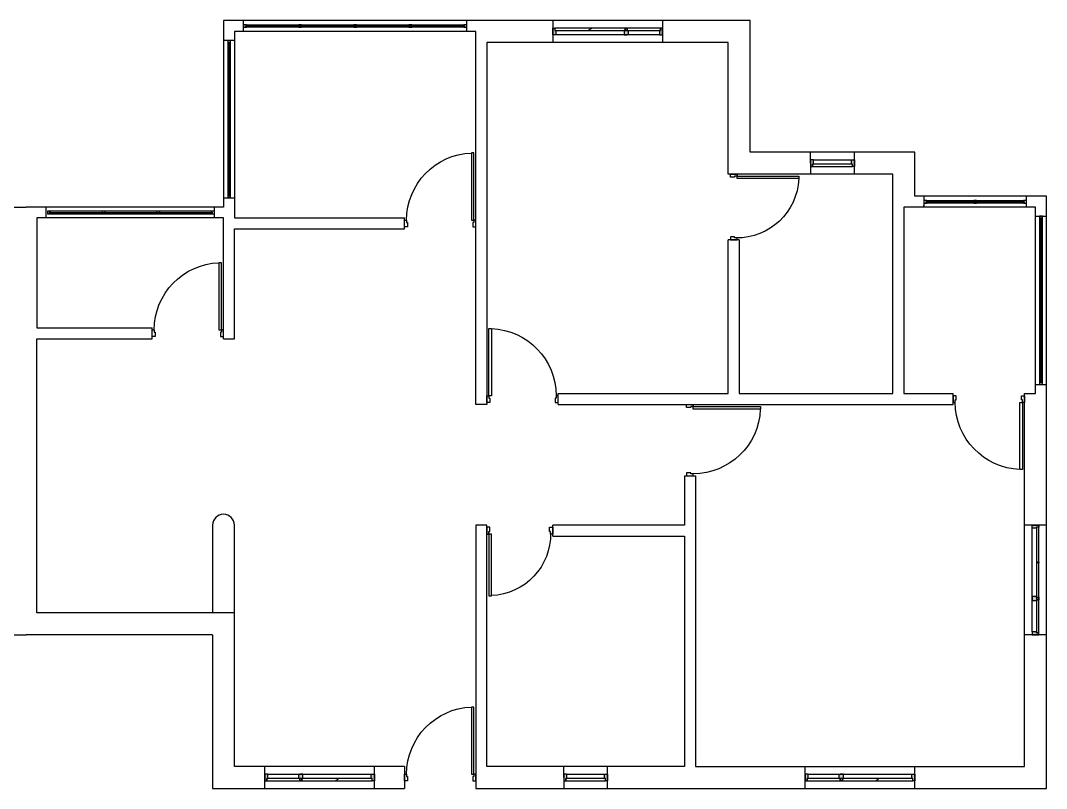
# Model space of a CAD drawing. Header units: inches. Extents: x 9745481 to 9746597, y 8297765 to 8298846.
# Drawn here: x 9746036 to 9746597, y 8298426 to 8298846 of the extents above; entities that cross this region are included whole.
import ezdxf

# ---------------------------------------------------------------- set-up
doc = ezdxf.new("R2010")
doc.units = ezdxf.units.IN
doc.header["$MEASUREMENT"] = 0
doc.layers.add('door', color=7, linetype='Continuous')
doc.layers.add('wall', color=7, linetype='Continuous')

# ---------------------------------------------------------------- blocks, each defined once
blk = doc.blocks.new('*U5')
at = {"layer": 'door'}
for points in [[(-37.31, 1.83), (-39, 1.83), (-39, -1.83), (-37.86, -1.83), (-37.86, -0.49), (-37.31, -0.49), (-37.31, 1.83)], [(-1.69, 1.83), (0, 1.83), (0, -1.83), (-1.14, -1.83), (-1.14, -0.49), (-1.69, -0.49), (-1.69, 1.83)]]:
    blk.add_lwpolyline(points, dxfattribs=at)
blk.add_lwpolyline([(-1.14, -1.83), (-1.14, -38.55), (-2.48, -38.55), (-2.48, -1.83)], close=True, dxfattribs=at)
blk.add_arc((-1.14, -1.83), 36.72, 180, 267.9101, dxfattribs=at)
blk = doc.blocks.new('*U7')
at = {"layer": 'door'}
blk.add_lwpolyline([(-1.14, 1.83), (-1.14, 38.55), (-2.48, 38.55), (-2.48, 1.83)], close=True, dxfattribs=at)
for points in [[(-37.31, -1.83), (-39, -1.83), (-39, 1.83), (-37.86, 1.83), (-37.86, 0.49), (-37.31, 0.49), (-37.31, -1.83)], [(-1.69, -1.83), (0, -1.83), (0, 1.83), (-1.14, 1.83), (-1.14, 0.49), (-1.69, 0.49), (-1.69, -1.83)]]:
    blk.add_lwpolyline(points, dxfattribs=at)
blk.add_arc((-1.14, 1.83), 36.72, 92.0899, 180, dxfattribs=at)
blk = doc.blocks.new('3ftwide door')
at = {"layer": 'door'}
blk.add_lwpolyline([(1.14, 1.83), (1.14, 35.55), (2.48, 35.55), (2.48, 1.83)], close=True, dxfattribs=at)
for points in [[(1.69, -1.83), (0, -1.83), (0, 1.83), (1.14, 1.83), (1.14, 0.49), (1.69, 0.49), (1.69, -1.83)], [(34.31, -1.83), (36, -1.83), (36, 1.83), (34.86, 1.83), (34.86, 0.49), (34.31, 0.49), (34.31, -1.83)]]:
    blk.add_lwpolyline(points, dxfattribs=at)
blk.add_arc((1.14, 1.83), 33.73, 358.8617, 87.7243, dxfattribs=at)
blk = doc.blocks.new('*U8')
at = {"layer": 'door'}
for points in [[(-1.83, 34.31), (-1.83, 36), (1.83, 36), (1.83, 34.86), (0.49, 34.86), (0.49, 34.31), (-1.83, 34.31)], [(-1.83, 1.69), (-1.83, 0), (1.83, 0), (1.83, 1.14), (0.49, 1.14), (0.49, 1.69), (-1.83, 1.69)]]:
    blk.add_lwpolyline(points, dxfattribs=at)
blk.add_lwpolyline([(1.83, 1.14), (35.55, 1.14), (35.55, 2.48), (1.83, 2.48)], close=True, dxfattribs=at)
blk.add_arc((1.83, 1.14), 33.73, 2.2757, 91.1383, dxfattribs=at)
blk = doc.blocks.new('*U6')
at = {"layer": 'door'}
for points in [[(1.69, 1.83), (0, 1.83), (0, -1.83), (1.14, -1.83), (1.14, -0.49), (1.69, -0.49), (1.69, 1.83)], [(37.31, 1.83), (39, 1.83), (39, -1.83), (37.86, -1.83), (37.86, -0.49), (37.31, -0.49), (37.31, 1.83)]]:
    blk.add_lwpolyline(points, dxfattribs=at)
blk.add_lwpolyline([(1.14, -1.83), (1.14, -38.55), (2.48, -38.55), (2.48, -1.83)], close=True, dxfattribs=at)
blk.add_arc((1.14, -1.83), 36.72, 272.0899, 0, dxfattribs=at)
blk = doc.blocks.new('*U9')
at = {"layer": 'door'}
for points in [[(-1.83, 37.31), (-1.83, 39), (1.83, 39), (1.83, 37.86), (0.49, 37.86), (0.49, 37.31), (-1.83, 37.31)], [(-1.83, 1.69), (-1.83, 0), (1.83, 0), (1.83, 1.14), (0.49, 1.14), (0.49, 1.69), (-1.83, 1.69)]]:
    blk.add_lwpolyline(points, dxfattribs=at)
blk.add_lwpolyline([(1.83, 1.14), (38.55, 1.14), (38.55, 2.48), (1.83, 2.48)], close=True, dxfattribs=at)
blk.add_arc((1.83, 1.14), 36.72, 2.0899, 90, dxfattribs=at)
blk = doc.blocks.new('*U13')
at = {"layer": 'door'}
h = blk.add_hatch(color=256, dxfattribs=at)
h.dxf.hatch_style = 1
h.paths.add_polyline_path([(0.49, 30.14), (0.49, 30.69), (1.83, 30.69), (1.83, 31.83), (-1.83, 31.83), (-1.83, 30.89), (-1.83, 30.14)])
h.paths.add_polyline_path([(0.49, 10.9), (0.49, 11.45), (0.49, 13.14), (-1.83, 13.14), (-1.83, 12.39), (-1.83, 10.9)])
h.paths.add_polyline_path([(1.83, 11.45), (1.83, 12.59), (0.49, 12.59), (0.49, 11.45)])
h.paths.add_polyline_path([(1.83, -28.17), (1.83, -27.03), (0.49, -27.03), (0.49, -26.48), (-1.83, -26.48), (-1.83, -27.23), (-1.83, -28.17)])
for p, q in [((6, 31.83), (-6, 31.83)), ((-1.83, 30.14), (-1.83, -26.48)), ((0.49, 30.69), (1.83, 30.69)), ((0.49, 30.14), (0.49, 30.69)), ((0.49, 10.9), (0.49, 13.14)), ((0.49, 11.45), (1.83, 11.45)), ((1.83, 12.59), (1.83, 11.45)), ((0.86, -8.39), (0.49, -8.39)), ((1.83, -7.19), (1.46, -7.19)), ((0.49, -27.03), (0.49, -26.48)), ((1.83, -27.03), (0.49, -27.03)), ((6, -28.17), (-6, -28.17))]:
    blk.add_line(p, q, dxfattribs=at)
for points in [[(-1.83, 30.89), (-1.83, 31.83), (1.83, 31.83), (1.83, 30.69), (0.49, 30.69), (0.49, 30.14), (-1.83, 30.14), (-1.83, 30.89)], [(0.49, 11.45), (1.83, 11.45), (1.83, 12.59), (0.49, 12.59), (0.49, 13.14), (-1.83, 13.14), (-1.83, 12.39)], [(-1.83, 11.65), (-1.83, 12.59)], [(0.49, 12.59), (1.83, 12.59), (1.83, 11.45), (0.49, 11.45), (0.49, 10.9), (-1.83, 10.9), (-1.83, 11.65)], [(-1.83, 12.39), (-1.83, 11.45)], [(1.83, -7.19), (1.46, -7.19), (0.86, -8.39), (0.49, -8.39)], [(-1.83, -27.23), (-1.83, -28.17), (1.83, -28.17), (1.83, -27.03), (0.49, -27.03), (0.49, -26.48), (-1.83, -26.48), (-1.83, -27.23)]]:
    blk.add_lwpolyline(points, dxfattribs=at)
for points in [[(1.83, 30.69), (1.83, 12.59), (0.49, 12.59), (0.49, 30.69)], [(1.83, 11.45), (1.83, -27.03), (0.49, -27.03), (0.49, 11.45)]]:
    blk.add_lwpolyline(points, close=True, dxfattribs=at)
for p in [(1.83, 11.45), (1.83, -7.79)]:
    blk.add_point(p, dxfattribs=at)
blk = doc.blocks.new('2 feet window')
at = {"layer": 'door'}
h = blk.add_hatch(color=256, dxfattribs=at)
h.dxf.hatch_style = 1
h.paths.add_polyline_path([(-10.31, -0.67), (-10.86, -0.67), (-10.86, 0.67), (-12, 0.67), (-12, -1.16), (-12, -2.99), (-11.06, -2.99), (-10.31, -2.99)])
h.paths.add_polyline_path([(12, 0.67), (10.86, 0.67), (10.86, -0.67), (10.31, -0.67), (10.31, -2.99), (11.06, -2.99), (12, -2.99)])
for p, q in [((-12, -1.16), (-12, 4.84)), ((12, 4.84), (12, -7.16)), ((-12, -1.16), (-12, -7.16)), ((-10.31, -2.99), (10.31, -2.99))]:
    blk.add_line(p, q, dxfattribs=at)
for points in [[(-11.06, -2.99), (-12, -2.99), (-12, 0.67), (-10.86, 0.67), (-10.86, -0.67), (-10.31, -0.67), (-10.31, -2.99), (-11.06, -2.99)], [(11.06, -2.99), (12, -2.99), (12, 0.67), (10.86, 0.67), (10.86, -0.67), (10.31, -0.67), (10.31, -2.99), (11.06, -2.99)]]:
    blk.add_lwpolyline(points, dxfattribs=at)
blk.add_lwpolyline([(-10.86, 0.67), (10.86, 0.67), (10.86, -0.67), (-10.86, -0.67)], close=True, dxfattribs=at)
blk = doc.blocks.new('5 feet window')
at = {"layer": 'door'}
h = blk.add_hatch(color=256, dxfattribs=at)
h.dxf.hatch_style = 1
h.paths.add_polyline_path([(-28.31, 2.32), (-28.86, 2.32), (-28.86, 3.66), (-30, 3.66), (-30, 0), (-29.06, 0), (-28.31, 0)])
h.paths.add_polyline_path([(-9.07, 2.32), (-9.62, 2.32), (-11.31, 2.32), (-11.31, 0), (-10.56, 0), (-9.07, 0)])
h.paths.add_polyline_path([(-9.62, 3.66), (-10.76, 3.66), (-10.76, 2.32), (-9.62, 2.32)])
h.paths.add_polyline_path([(30, 3.66), (28.86, 3.66), (28.86, 2.32), (28.31, 2.32), (28.31, 0), (29.06, 0), (30, 0)])
for p, q in [((-30, 7.83), (-30, -4.17)), ((30, 7.83), (30, -4.17)), ((-28.86, 2.32), (-28.86, 3.66)), ((-28.31, 2.32), (-28.86, 2.32)), ((-28.31, 0), (28.31, 0)), ((-9.07, 2.32), (-11.31, 2.32)), ((-10.76, 3.66), (-9.62, 3.66)), ((-9.62, 2.32), (-9.62, 3.66)), ((9.02, 3.66), (9.02, 3.29)), ((10.22, 2.69), (10.22, 2.32)), ((28.86, 2.32), (28.31, 2.32)), ((28.86, 3.66), (28.86, 2.32))]:
    blk.add_line(p, q, dxfattribs=at)
for points in [[(-29.06, 0), (-30, 0), (-30, 3.66), (-28.86, 3.66), (-28.86, 2.32), (-28.31, 2.32), (-28.31, 0), (-29.06, 0)], [(-9.62, 2.32), (-9.62, 3.66), (-10.76, 3.66), (-10.76, 2.32), (-11.31, 2.32), (-11.31, 0), (-10.56, 0)], [(-10.76, 2.32), (-10.76, 3.66), (-9.62, 3.66), (-9.62, 2.32), (-9.07, 2.32), (-9.07, 0), (-9.82, 0)], [(9.02, 3.66), (9.02, 3.29), (10.22, 2.69), (10.22, 2.32)], [(29.06, 0), (30, 0), (30, 3.66), (28.86, 3.66), (28.86, 2.32), (28.31, 2.32), (28.31, 0), (29.06, 0)], [(-9.82, 0), (-10.76, 0)], [(-10.56, 0), (-9.62, 0)]]:
    blk.add_lwpolyline(points, dxfattribs=at)
for points in [[(-28.86, 3.66), (-10.76, 3.66), (-10.76, 2.32), (-28.86, 2.32)], [(-9.62, 3.66), (28.86, 3.66), (28.86, 2.32), (-9.62, 2.32)]]:
    blk.add_lwpolyline(points, close=True, dxfattribs=at)
for p in [(-9.62, 3.66), (9.62, 3.66)]:
    blk.add_point(p, dxfattribs=at)
blk = doc.blocks.new('*U12')
at = {"layer": 'door'}
h = blk.add_hatch(color=256, dxfattribs=at)
h.dxf.hatch_style = 1
h.paths.add_polyline_path([(28.31, 1.34), (28.86, 1.34), (28.86, 0), (30, 0), (30, 3.66), (29.06, 3.66), (28.31, 3.66)])
h.paths.add_polyline_path([(9.07, 1.34), (9.62, 1.34), (11.31, 1.34), (11.31, 3.66), (10.56, 3.66), (9.07, 3.66)])
h.paths.add_polyline_path([(9.62, 0), (10.76, 0), (10.76, 1.34), (9.62, 1.34)])
h.paths.add_polyline_path([(-30, 0), (-28.86, 0), (-28.86, 1.34), (-28.31, 1.34), (-28.31, 3.66), (-29.06, 3.66), (-30, 3.66)])
for p, q in [((-30, -4.17), (-30, 7.83)), ((30, -4.17), (30, 7.83)), ((-28.86, 0), (-28.86, 1.34)), ((-28.86, 1.34), (-28.31, 1.34)), ((28.31, 3.66), (-28.31, 3.66)), ((-10.22, 0.97), (-10.22, 1.34)), ((-9.02, 0), (-9.02, 0.37)), ((9.07, 1.34), (11.31, 1.34)), ((9.62, 1.34), (9.62, 0)), ((28.31, 1.34), (28.86, 1.34)), ((28.86, 1.34), (28.86, 0)), ((10.76, 0), (9.62, 0))]:
    blk.add_line(p, q, dxfattribs=at)
for points in [[(-29.06, 3.66), (-30, 3.66), (-30, 0), (-28.86, 0), (-28.86, 1.34), (-28.31, 1.34), (-28.31, 3.66), (-29.06, 3.66)], [(-9.02, 0), (-9.02, 0.37), (-10.22, 0.97), (-10.22, 1.34)], [(10.76, 1.34), (10.76, 0), (9.62, 0), (9.62, 1.34), (9.07, 1.34), (9.07, 3.66), (9.82, 3.66)], [(10.56, 3.66), (9.62, 3.66)], [(9.62, 1.34), (9.62, 0), (10.76, 0), (10.76, 1.34), (11.31, 1.34), (11.31, 3.66), (10.56, 3.66)], [(9.82, 3.66), (10.76, 3.66)], [(29.06, 3.66), (30, 3.66), (30, 0), (28.86, 0), (28.86, 1.34), (28.31, 1.34), (28.31, 3.66), (29.06, 3.66)]]:
    blk.add_lwpolyline(points, dxfattribs=at)
for points in [[(9.62, 0), (-28.86, 0), (-28.86, 1.34), (9.62, 1.34)], [(28.86, 0), (10.76, 0), (10.76, 1.34), (28.86, 1.34)]]:
    blk.add_lwpolyline(points, close=True, dxfattribs=at)
for p in [(-9.62, 0), (9.62, 0)]:
    blk.add_point(p, dxfattribs=at)
blk = doc.blocks.new('*U88')
at = {"layer": 'door'}
blk.add_lwpolyline([(-0.8, 0.65), (0.8, 0.65), (0.8, -0.65), (-0.8, -0.65)], close=True, dxfattribs=at)
blk = doc.blocks.new('*U89')
at = {"layer": 'door', "color": 0, "linetype": 'ByBlock', "lineweight": -2, "transparency": 16777216}
for p in [(9746051.93, 8297870.51), (9746081.8, 8297870.51), (9746111.67, 8297870.51), (9746141.53, 8297870.51)]:
    blk.add_blockref('*U88', p, dxfattribs=at)
blk = doc.blocks.new('*U90')
at = {"layer": 'door'}
blk.add_lwpolyline([(0.65, 0.8), (0.65, -0.8), (-0.65, -0.8), (-0.65, 0.8)], close=True, dxfattribs=at)
blk = doc.blocks.new('*U91')
at = {"layer": 'door', "color": 0, "linetype": 'ByBlock', "lineweight": -2, "transparency": 16777216, "rotation": 90}
for p in [(9746150.4, 8297861.71), (9746150.4, 8297833.53), (9746150.4, 8297805.35), (9746150.4, 8297777.16)]:
    blk.add_blockref('*U90', p, dxfattribs=at)
blk = doc.blocks.new('*U92')
at = {"layer": 'door'}
blk.add_lwpolyline([(-0.8, 0.65), (0.8, 0.65), (0.8, -0.65), (-0.8, -0.65)], close=True, dxfattribs=at)
blk = doc.blocks.new('*U93')
at = {"layer": 'door', "color": 0, "linetype": 'ByBlock', "lineweight": -2, "transparency": 16777216}
for p in [(9746159.13, 8297768.51), (9746189.23, 8297768.51), (9746219.33, 8297768.51), (9746249.43, 8297768.51), (9746279.53, 8297768.51)]:
    blk.add_blockref('*U92', p, dxfattribs=at)
blk = doc.blocks.new('*U94')
at = {"layer": 'door'}
blk.add_lwpolyline([(-0.8, 0.65), (0.8, 0.65), (0.8, -0.65), (-0.8, -0.65)], close=True, dxfattribs=at)
blk = doc.blocks.new('*U95')
at = {"layer": 'door', "color": 0, "linetype": 'ByBlock', "lineweight": -2, "transparency": 16777216}
for p in [(9746531.13, 8297864.66), (9746558.33, 8297864.66), (9746585.53, 8297864.66)]:
    blk.add_blockref('*U94', p, dxfattribs=at)
blk = doc.blocks.new('*U96')
at = {"layer": 'door'}
blk.add_lwpolyline([(0.65, 0.8), (0.65, -0.8), (-0.65, -0.8), (-0.65, 0.8)], close=True, dxfattribs=at)
blk = doc.blocks.new('*U97')
at = {"layer": 'door', "color": 0, "linetype": 'ByBlock', "lineweight": -2, "transparency": 16777216, "rotation": 89.99999999882141}
for p in [(9746594.33, 8297963.71), (9746594.33, 8297933.53), (9746594.33, 8297903.35), (9746594.33, 8297873.16)]:
    blk.add_blockref('*U96', p, dxfattribs=at)

msp = doc.modelspace()

# ---------------------------------------------------------------- linework, layer by layer
at = {"layer": 'door'}
for p, q in [((9746158.33, 8298839.51), (9746158.33, 8298845.51)), ((9746159.13, 8298842.51), (9746279.53, 8298842.51)), ((9746280.33, 8298839.51), (9746280.33, 8298845.51)), ((9746153.33, 8298834.51), (9746147.33, 8298834.51)), ((9746150.4, 8298833.86), (9746150.4, 8298749.31)), ((9746147.33, 8298748.51), (9746153.33, 8298748.51)), ((9746530.33, 8298749.51), (9746530.33, 8298743.51)), ((9746531.13, 8298746.36), (9746585.53, 8298746.36)), ((9746586.33, 8298743.51), (9746586.33, 8298749.51)), ((9746050.33, 8298737.51), (9746050.33, 8298743.51)), ((9746142.33, 8298737.51), (9746142.33, 8298743.51)), ((9746530.33, 8298743.51), (9746530.33, 8298744.31)), ((9746051.93, 8298740.51), (9746141.53, 8298740.51)), ((9746591.33, 8298738.51), (9746597.33, 8298738.51)), ((9746594.33, 8298737.86), (9746594.33, 8298647.31)), ((9746591.33, 8298646.51), (9746597.33, 8298646.51))]:
    msp.add_line(p, q, dxfattribs=at)
for points in [[(9746159.93, 8298843.16), (9746278.73, 8298843.16), (9746278.73, 8298841.86), (9746159.93, 8298841.86)], [(9746149.6, 8298749.96), (9746151.2, 8298749.96), (9746151.2, 8298833.21), (9746149.6, 8298833.21)], [(9746531.93, 8298747.01), (9746584.73, 8298747.01), (9746584.73, 8298745.71), (9746531.93, 8298745.71)], [(9746051.93, 8298739.86), (9746140.73, 8298739.86), (9746140.73, 8298741.16), (9746051.93, 8298741.16)], [(9746593.53, 8298647.96), (9746595.13, 8298647.96), (9746595.13, 8298737.21), (9746593.53, 8298737.21)]]:
    msp.add_lwpolyline(points, close=True, dxfattribs=at)
at = {"layer": 'wall'}
for p, q in [((9746153.33, 8298845.51), (9746147.33, 8298845.51)), ((9746147.33, 8298845.51), (9746147.33, 8298743.51)), ((9746435.33, 8298845.51), (9746153.33, 8298845.51)), ((9746435.33, 8298833.51), (9746435.33, 8298845.51)), ((9746435.33, 8298773.51), (9746435.33, 8298833.51)), ((9746525.33, 8298773.51), (9746435.33, 8298773.51)), ((9746525.33, 8298749.51), (9746525.33, 8298773.51)), ((9746513.33, 8298761.51), (9746423.33, 8298761.51)), ((9746597.33, 8298749.51), (9746525.33, 8298749.51)), ((9746597.33, 8298425.51), (9746597.33, 8298749.51)), ((9745931.33, 8298743.51), (9746039.33, 8298743.51)), ((9746147.33, 8298743.51), (9746039.33, 8298743.51)), ((9746246.33, 8298731.51), (9746246.33, 8298737.51)), ((9746429.33, 8298725.51), (9746423.33, 8298725.51)), ((9746108.33, 8298671.51), (9746108.33, 8298677.51)), ((9746147.33, 8298671.51), (9746153.33, 8298671.51)), ((9746330.33, 8298635.51), (9746330.33, 8298641.51)), ((9746546.33, 8298635.51), (9746546.33, 8298641.51)), ((9746585.33, 8298437.51), (9746585.33, 8298641.51)), ((9746291.33, 8298635.51), (9746285.33, 8298635.51)), ((9746399.33, 8298596.51), (9746405.33, 8298596.51)), ((9746291.33, 8298569.51), (9746285.33, 8298569.51)), ((9746285.33, 8298569.51), (9746285.33, 8298569.51)), ((9746291.33, 8298569.51, 120), (9746285.33, 8298569.51, 120)), ((9746285.33, 8298569.51, 120), (9746285.33, 8298569.51, 120)), ((9746291.33, 8298569.51, 240), (9746285.33, 8298569.51, 240)), ((9746285.33, 8298569.51, 240), (9746285.33, 8298569.51, 240)), ((9746291.33, 8298569.51, 360), (9746285.33, 8298569.51, 360)), ((9746285.33, 8298569.51, 360), (9746285.33, 8298569.51, 360)), ((9746291.33, 8298569.51, 480), (9746285.33, 8298569.51, 480)), ((9746285.33, 8298569.51, 480), (9746285.33, 8298569.51, 480)), ((9746291.33, 8298437.51), (9746291.33, 8298569.51)), ((9746291.33, 8298437.51, 120), (9746291.33, 8298569.51, 120)), ((9746291.33, 8298437.51, 240), (9746291.33, 8298569.51, 240)), ((9746291.33, 8298437.51, 360), (9746291.33, 8298569.51, 360)), ((9746291.33, 8298437.51, 480), (9746291.33, 8298569.51, 480)), ((9746327.33, 8298563.51), (9746327.33, 8298569.51)), ((9746327.33, 8298563.51, 120), (9746327.33, 8298569.51, 120)), ((9746327.33, 8298563.51, 240), (9746327.33, 8298569.51, 240)), ((9746327.33, 8298563.51, 360), (9746327.33, 8298569.51, 360)), ((9746327.33, 8298563.51, 480), (9746327.33, 8298569.51, 480)), ((9745937.33, 8298509.51), (9746039.33, 8298509.51)), ((9745937.33, 8298509.51, 120), (9746039.33, 8298509.51, 120)), ((9745937.33, 8298509.51, 240), (9746039.33, 8298509.51, 240)), ((9745937.33, 8298509.51, 360), (9746039.33, 8298509.51, 360)), ((9745937.33, 8298509.51, 480), (9746039.33, 8298509.51, 480)), ((9746141.33, 8298509.51), (9746039.33, 8298509.51)), ((9746141.33, 8298509.51, 120), (9746039.33, 8298509.51, 120)), ((9746141.33, 8298509.51, 240), (9746039.33, 8298509.51, 240)), ((9746141.33, 8298509.51, 360), (9746039.33, 8298509.51, 360)), ((9746141.33, 8298509.51, 480), (9746039.33, 8298509.51, 480)), ((9746141.33, 8298509.51), (9746141.33, 8298425.51)), ((9746141.33, 8298509.51, 120), (9746141.33, 8298425.51, 120)), ((9746141.33, 8298509.51, 240), (9746141.33, 8298425.51, 240)), ((9746141.33, 8298509.51, 360), (9746141.33, 8298425.51, 360)), ((9746141.33, 8298509.51, 480), (9746141.33, 8298425.51, 480)), ((9746246.33, 8298437.51), (9746246.33, 8298425.51)), ((9746246.33, 8298437.51, 120), (9746246.33, 8298425.51, 120)), ((9746246.33, 8298437.51, 240), (9746246.33, 8298425.51, 240)), ((9746246.33, 8298437.51, 360), (9746246.33, 8298425.51, 360)), ((9746246.33, 8298437.51, 480), (9746246.33, 8298425.51, 480)), ((9746141.33, 8298425.51), (9746246.33, 8298425.51)), ((9746141.33, 8298425.51, 120), (9746246.33, 8298425.51, 120)), ((9746141.33, 8298425.51, 240), (9746246.33, 8298425.51, 240)), ((9746141.33, 8298425.51, 360), (9746246.33, 8298425.51, 360)), ((9746141.33, 8298425.51, 480), (9746246.33, 8298425.51, 480)), ((9746285.33, 8298425.51), (9746585.33, 8298425.51)), ((9746285.33, 8298425.51, 120), (9746585.33, 8298425.51, 120)), ((9746285.33, 8298425.51, 240), (9746585.33, 8298425.51, 240)), ((9746285.33, 8298425.51, 360), (9746585.33, 8298425.51, 360)), ((9746285.33, 8298425.51, 480), (9746585.33, 8298425.51, 480)), ((9746585.33, 8298425.51), (9746597.33, 8298425.51)), ((9746585.33, 8298425.51, 120), (9746597.33, 8298425.51, 120)), ((9746585.33, 8298425.51, 240), (9746597.33, 8298425.51, 240)), ((9746585.33, 8298425.51, 360), (9746597.33, 8298425.51, 360)), ((9746585.33, 8298425.51, 480), (9746597.33, 8298425.51, 480))]:
    msp.add_line(p, q, dxfattribs=at)
for points in [[(9746285.33, 8298635.51), (9746285.33, 8298839.51), (9746153.33, 8298839.51), (9746153.33, 8298737.51), (9746246.33, 8298737.51)], [(9746423.33, 8298761.51), (9746423.33, 8298833.51), (9746291.33, 8298833.51), (9746291.33, 8298635.51)], [(9746429.33, 8298725.51), (9746429.33, 8298641.51), (9746513.33, 8298641.51), (9746513.33, 8298761.51)], [(9746585.33, 8298641.51), (9746591.33, 8298641.51), (9746591.33, 8298743.51), (9746519.33, 8298743.51), (9746519.33, 8298641.51), (9746546.33, 8298641.51)], [(9746147.33, 8298671.51), (9746147.33, 8298737.51), (9746045.33, 8298737.51), (9746045.33, 8298677.51), (9746108.33, 8298677.51)], [(9746153.33, 8298671.51), (9746153.33, 8298731.51), (9746246.33, 8298731.51)], [(9746330.33, 8298641.51), (9746423.33, 8298641.51), (9746423.33, 8298725.51)], [(9746153.33, 8298521.51), (9746045.33, 8298521.51), (9746045.33, 8298671.51), (9746108.33, 8298671.51)], [(9746330.33, 8298635.51), (9746546.33, 8298635.51)], [(9746399.33, 8298596.51), (9746399.33, 8298569.51), (9746327.33, 8298569.51)], [(9746405.33, 8298596.51), (9746405.33, 8298437.51), (9746585.33, 8298437.51)], [(9746246.33, 8298437.51), (9746153.33, 8298437.51), (9746153.33, 8298569.51)], [(9746285.33, 8298569.51), (9746285.33, 8298425.51)], [(9746327.33, 8298563.51), (9746399.33, 8298563.51), (9746399.33, 8298437.51), (9746291.33, 8298437.51)]]:
    msp.add_lwpolyline(points, dxfattribs=at)
msp.add_lwpolyline([(9746153.33, 8298569.51, 1), (9746141.33, 8298569.51), (9746141.33, 8298521.51)], format="xyb", dxfattribs=at)
for points, elevation in [([(9746285.33, 8298569.51), (9746285.33, 8298425.51)], 120), ([(9746285.33, 8298569.51), (9746285.33, 8298425.51)], 240), ([(9746285.33, 8298569.51), (9746285.33, 8298425.51)], 360), ([(9746285.33, 8298569.51), (9746285.33, 8298425.51)], 480), ([(9746327.33, 8298563.51), (9746399.33, 8298563.51), (9746399.33, 8298437.51), (9746291.33, 8298437.51)], 120), ([(9746327.33, 8298563.51), (9746399.33, 8298563.51), (9746399.33, 8298437.51), (9746291.33, 8298437.51)], 240), ([(9746327.33, 8298563.51), (9746399.33, 8298563.51), (9746399.33, 8298437.51), (9746291.33, 8298437.51)], 360), ([(9746327.33, 8298563.51), (9746399.33, 8298563.51), (9746399.33, 8298437.51), (9746291.33, 8298437.51)], 480)]:
    msp.add_lwpolyline(points, dxfattribs=dict(at, elevation=elevation))

# ---------------------------------------------------------------- block references
at = {"layer": 'door', "xscale": -1, "rotation": 180}
for name, p in [('*U93', (0, 16596611.02)), ('*U12', (9746357.33, 8298841.34)), ('*U91', (0, 16596611.02)), ('*U5', (9746285.33, 8298734.51)), ('2 feet window', (9746480.33, 8298766.35)), ('*U8', (9746426.33, 8298761.51)), ('*U95', (0, 16596611.02)), ('*U89', (0, 16596611.02)), ('*U97', (0, 16596611.02)), ('*U5', (9746147.33, 8298674.51)), ('*U6', (9746291.33, 8298638.51)), ('*U7', (9746585.33, 8298638.51)), ('*U9', (9746402.33, 8298635.51)), ('3ftwide door', (9746291.33, 8298566.51)), ('3ftwide door', (9746291.33, 8298566.51, 120)), ('3ftwide door', (9746291.33, 8298566.51, 240)), ('3ftwide door', (9746291.33, 8298566.51, 360)), ('3ftwide door', (9746291.33, 8298566.51, 480)), ('*U13', (9746591.33, 8298541.34)), ('*U5', (9746285.33, 8298431.51)), ('*U5', (9746285.33, 8298431.51, 120)), ('*U5', (9746285.33, 8298431.51, 240)), ('*U5', (9746285.33, 8298431.51, 360)), ('*U5', (9746285.33, 8298431.51, 480)), ('5 feet window', (9746199.83, 8298433.34)), ('5 feet window', (9746199.83, 8298433.34, 120)), ('5 feet window', (9746199.83, 8298433.34, 240)), ('5 feet window', (9746199.83, 8298433.34, 360)), ('5 feet window', (9746199.83, 8298433.34, 480)), ('2 feet window', (9746345.33, 8298430.35)), ('2 feet window', (9746345.33, 8298430.35, 120)), ('2 feet window', (9746345.33, 8298430.35, 240)), ('2 feet window', (9746345.33, 8298430.35, 360)), ('2 feet window', (9746345.33, 8298430.35, 480)), ('5 feet window', (9746495.33, 8298433.34)), ('5 feet window', (9746495.33, 8298433.34, 120)), ('5 feet window', (9746495.33, 8298433.34, 240)), ('5 feet window', (9746495.33, 8298433.34, 360)), ('5 feet window', (9746495.33, 8298433.34, 480))]:
    msp.add_blockref(name, p, dxfattribs=at)

doc.saveas('drawing.dxf')
